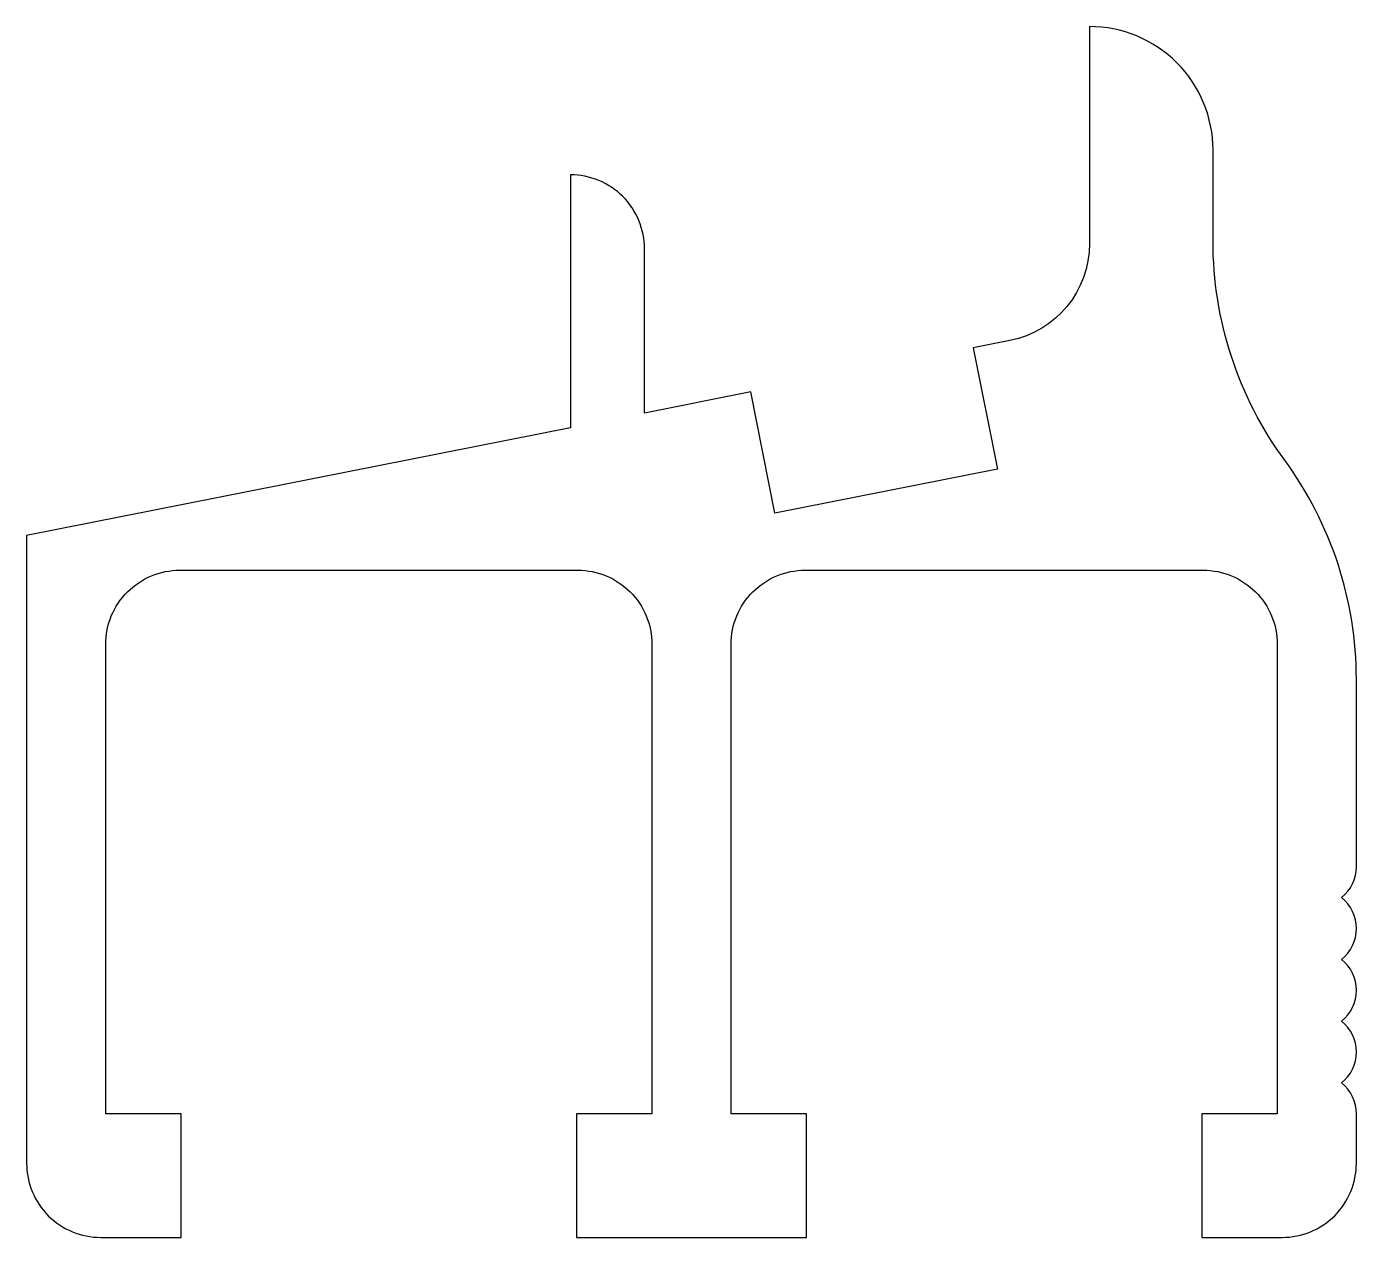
# Model space of a CAD drawing. Extents: x 781.7 to 808.6, y 726.1 to 750.6.
import ezdxf

# ---------------------------------------------------------------- set-up
doc = ezdxf.new("R2010")
doc.units = 0
doc.layers.add('ANA', color=220, linetype='CONTINUOUS')

msp = doc.modelspace()

# ---------------------------------------------------------------- linework, layer by layer
at = {"layer": 'ANA'}
msp.add_lwpolyline([(808.348, 729.265, 0.481001), (808.348, 730.515, 0.481001), (808.348, 731.765, 0.481001), (808.348, 733.015, 0.227998), (808.648, 733.64), (808.648, 737.433, 0.159407), (807.198, 741.865, -0.159407), (805.748, 746.298), (805.748, 748.14, 0.414214), (803.248, 750.64), (803.248, 746.248, -0.357936), (801.638, 744.287), (800.898, 744.14), (801.385, 741.688), (796.885, 740.795), (796.398, 743.247), (794.248, 742.82), (794.248, 746.14, 0.414214), (792.748, 747.64), (792.748, 742.523), (781.748, 740.34), (781.748, 727.64, 0.414214), (783.248, 726.14), (784.873, 726.14), (784.873, 728.64), (783.348, 728.64), (783.348, 738.14, -0.414214), (784.848, 739.64), (792.898, 739.64, -0.414214), (794.398, 738.14), (794.398, 728.64), (792.873, 728.64), (792.873, 726.14), (797.523, 726.14), (797.523, 728.64), (795.998, 728.64), (795.998, 738.14, -0.414214), (797.498, 739.64), (805.548, 739.64, -0.414214), (807.048, 738.14), (807.048, 728.64), (805.523, 728.64), (805.523, 726.14), (807.148, 726.14, 0.414214), (808.648, 727.64), (808.648, 728.64, 0.227998)], format="xyb", close=True, dxfattribs=at)

doc.saveas('drawing.dxf')
